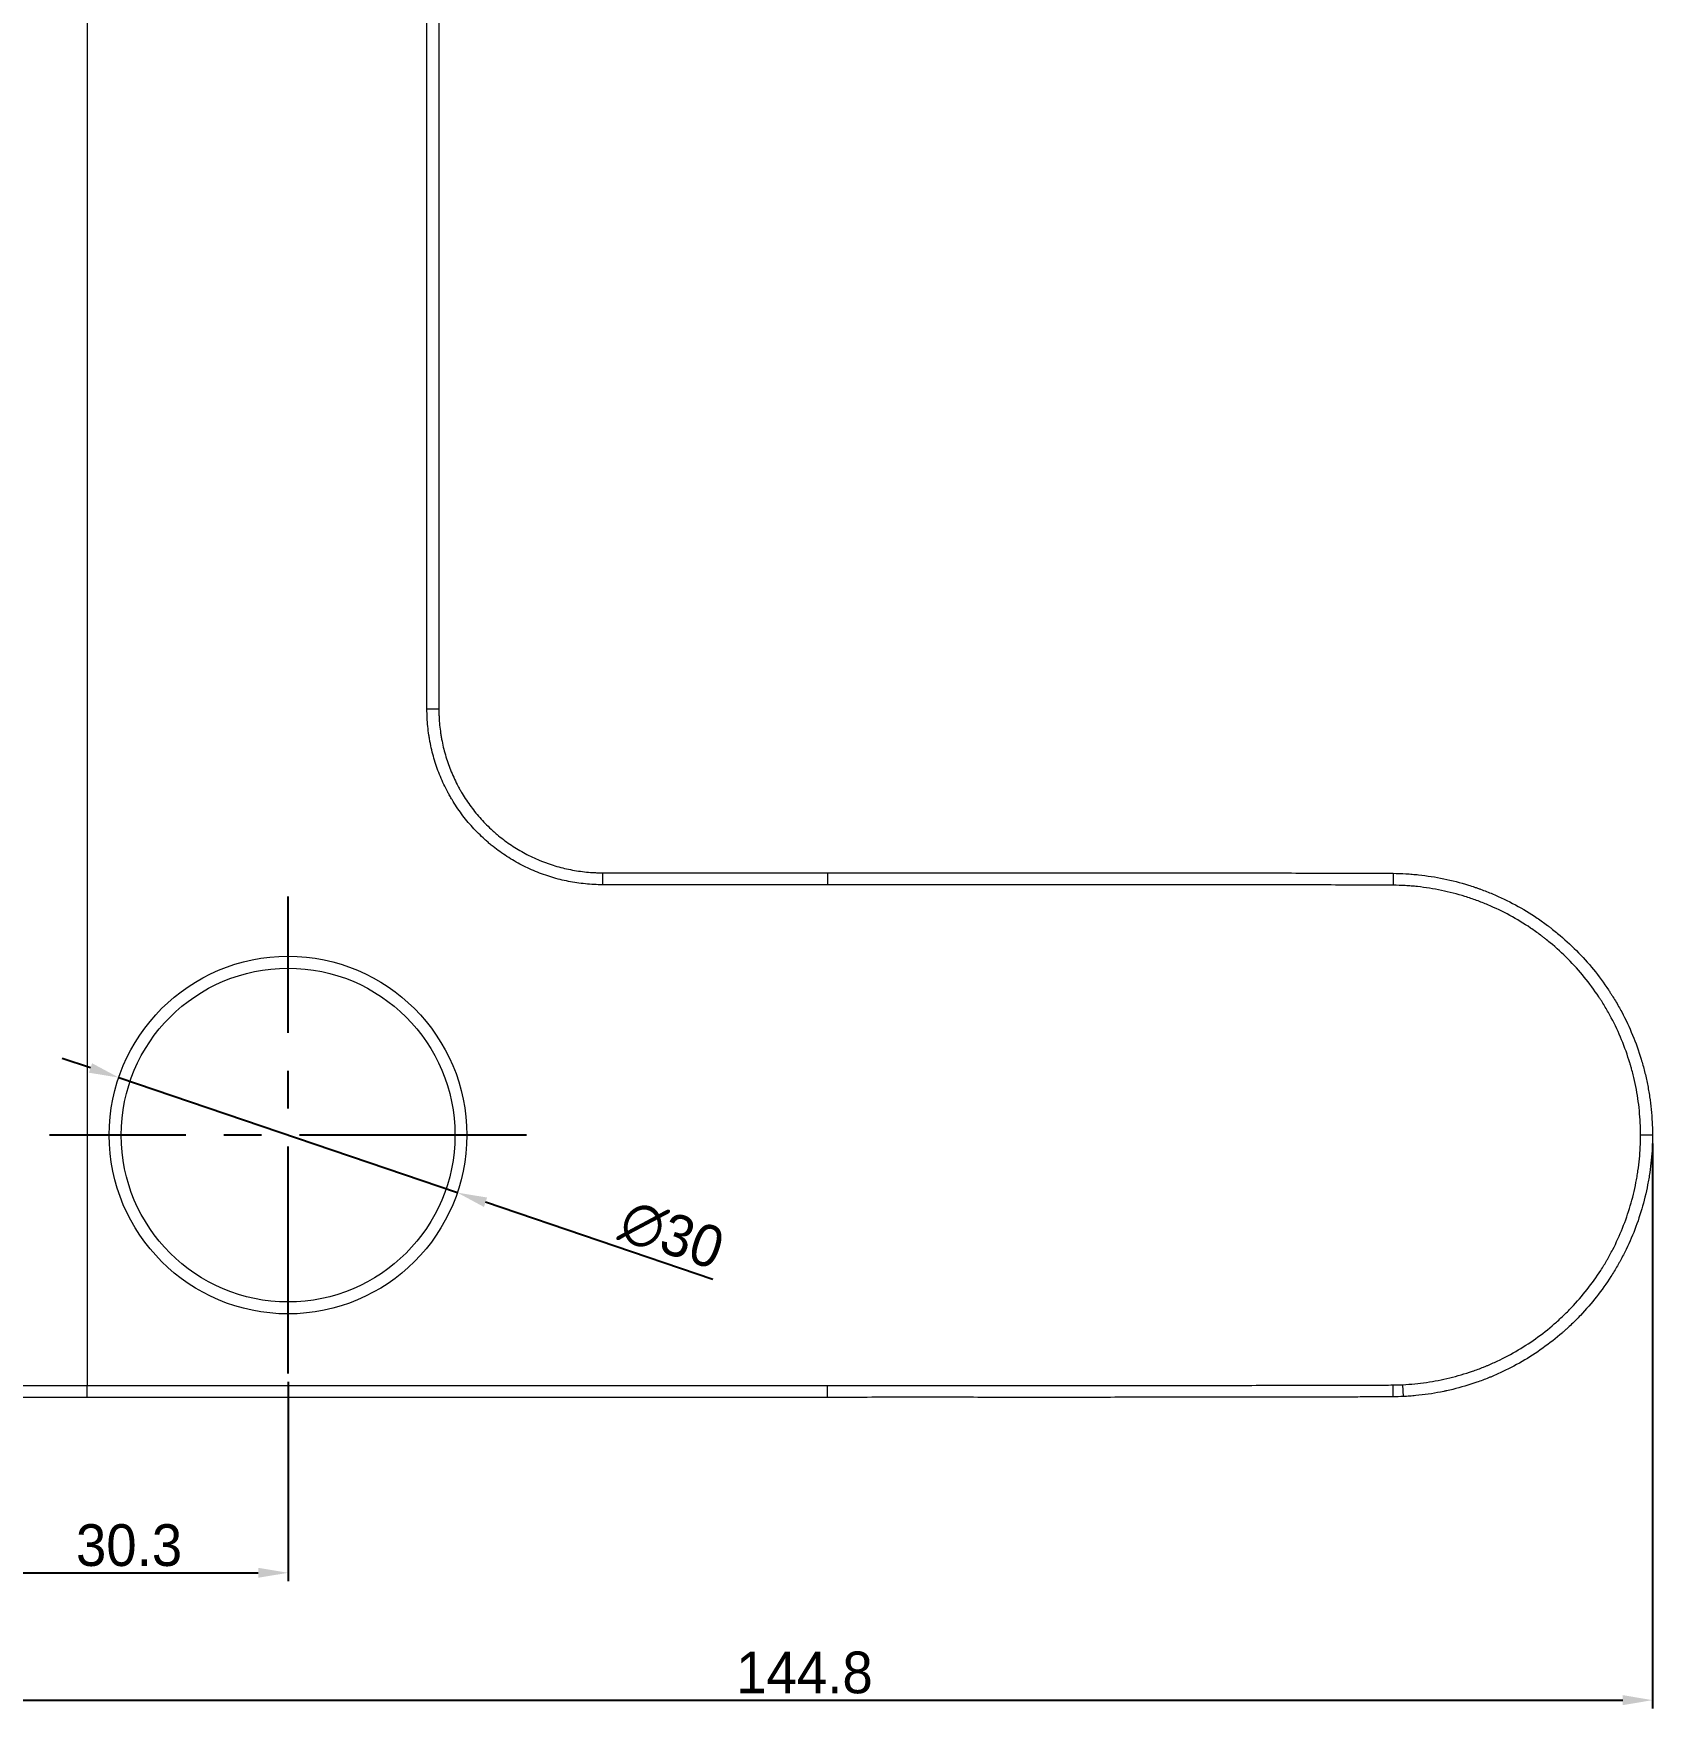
# Model space of a CAD drawing. Extents: x 10170 to 11010, y -16669 to -16075.
# Drawn here: x 10344.6 to 10480.4, y -16396.3 to -16255.8 of the extents above; entities that cross this region are included whole.
import ezdxf

# ---------------------------------------------------------------- set-up
doc = ezdxf.new("R2010")
doc.units = 0
doc.header["$MEASUREMENT"] = 0
doc.linetypes.add('CENTER2', pattern=[28.575, 19.05, -3.175, 3.175, -3.175])
doc.linetypes.add('HIDDEN2', pattern=[4.7625, 3.175, -1.5875])
doc.layers.get('DEFPOINTS').update_dxf_attribs({"linetype": 'CONTINUOUS'})
doc.layers.add('1', color=4, linetype='HIDDEN2', lineweight=13)
doc.layers.add('5', color=2, linetype='CONTINUOUS', lineweight=9)
doc.layers.add('CENTER', color=1, linetype='CENTER2')
doc.styles.get("Standard").update_dxf_attribs({"font": 'Gulim.ttf'})
doc.dimstyles.get("Standard").update_dxf_attribs({"dimscale": 0, "dimtxt": 3.5, "dimasz": 2.5, "dimexe": 1.25, "dimexo": 0.625, "dimtad": 3, "dimdsep": 46, "dimtxsty": 'Standard', "dimcen": 2.5, "dimclrd": 2, "dimclre": 2, "dimclrt": 4, "dimadec": 0, "dimazin": 0, "dimtfac": 1, "dimtmove": 0, "dimatfit": 3, "dimfxl": 0, "dimtolj": 1, "dimtzin": 0, "dimarcsym": 0})
doc.dimstyles.new('STANDARD$0', dxfattribs={"dimtxt": 3.5, "dimasz": 2.5, "dimexe": 0.7, "dimexo": 0.7, "dimgap": 0.5, "dimtad": 3, "dimdec": 4, "dimdsep": 46, "dimtxsty": 'Standard', "dimcen": 0, "dimclrd": 2, "dimclre": 2, "dimclrt": 4, "dimadec": 0, "dimazin": 0, "dimtp": 0.2, "dimtm": 0.1, "dimtfac": 0.5, "dimtdec": 4, "dimtmove": 1, "dimatfit": 3, "dimfxl": 0, "dimtolj": 1, "dimarcsym": 0})

# ---------------------------------------------------------------- blocks, each defined once
blk = doc.blocks.new('*D9')
at = {"layer": '5', "color": 2, "lineweight": -2}
for p, q in [((10365.94, -16368.92), (10365.94, -16385.64)), ((10335.59, -16369.92), (10335.59, -16385.64)), ((10338.09, -16384.94), (10363.44, -16384.94))]:
    blk.add_line(p, q, dxfattribs=at)
at = {"layer": '5', "color": 2}
for points in [[(10338.09, -16384.52), (10338.09, -16385.35), (10335.59, -16384.94)], [(10363.44, -16384.52), (10363.44, -16385.35), (10365.94, -16384.94)]]:
    blk.add_solid(points, dxfattribs=at)
at = {"layer": 'DEFPOINTS', "color": 0}
for p in [(10335.59, -16369.22), (10365.94, -16368.22), (10365.94, -16384.94)]:
    blk.add_point(p, dxfattribs=at)
at = {"layer": '5', "color": 4, "insert": (10352.6, -16382.64), "char_height": 3.5, "attachment_point": 5}
blk.add_mtext('\\A1;30.3', dxfattribs=at)
blk = doc.blocks.new('*D10')
at = {"layer": '5', "color": 2, "lineweight": -2}
for p, q in [((10480.41, -16348.92), (10480.41, -16396.32)), ((10335.59, -16386.34), (10335.59, -16396.32)), ((10338.09, -16395.62), (10477.91, -16395.62))]:
    blk.add_line(p, q, dxfattribs=at)
at = {"layer": '5', "color": 2}
for points in [[(10338.09, -16395.2), (10338.09, -16396.04), (10335.59, -16395.62)], [(10477.91, -16395.2), (10477.91, -16396.04), (10480.41, -16395.62)]]:
    blk.add_solid(points, dxfattribs=at)
at = {"layer": 'DEFPOINTS', "color": 0}
for p in [(10480.41, -16348.22), (10335.59, -16385.64), (10480.41, -16395.62)]:
    blk.add_point(p, dxfattribs=at)
at = {"layer": '5', "color": 4, "insert": (10409.26, -16393.32), "char_height": 3.5, "attachment_point": 5}
blk.add_mtext('\\A1;144.8', dxfattribs=at)
blk = doc.blocks.new('*D12')
at = {"layer": '5', "color": 2, "lineweight": -2}
for p, q in [((10349.37, -16342.59), (10347, -16341.79)), ((10351.74, -16343.4), (10380.14, -16353.05)), ((10401.56, -16360.33), (10382.51, -16353.85))]:
    blk.add_line(p, q, dxfattribs=at)
at = {"layer": '5', "color": 2}
for points in [[(10349.5, -16342.2), (10349.23, -16342.99), (10351.74, -16343.4)], [(10382.64, -16353.46), (10382.37, -16354.25), (10380.14, -16353.05)]]:
    blk.add_solid(points, dxfattribs=at)
at = {"layer": 'DEFPOINTS', "color": 0}
for p in [(10351.74, -16343.4), (10380.14, -16353.05)]:
    blk.add_point(p, dxfattribs=at)
at = {"layer": '5', "color": 4, "insert": (10398.13, -16356.61), "char_height": 3.5, "attachment_point": 5, "rotation": 341.2322}
blk.add_mtext('\\A1;∅30', dxfattribs=at)

msp = doc.modelspace()

# ---------------------------------------------------------------- linework, layer by layer
at = {"layer": '1', "color": 1, "linetype": 'Continuous', "lineweight": 13}
for p, q in [((10349.0905, -16179.22287), (10349.0905, -16369.22287)), ((10377.5905, -16312.48728), (10377.5905, -16238.22287)), ((10378.5905, -16312.48728), (10377.5905, -16312.48728)), ((10392.32609, -16326.22287), (10392.32609, -16327.22287)), ((10411.19627, -16327.22287), (10392.32609, -16327.22287)), ((10411.19627, -16326.22287), (10411.19627, -16327.22287)), ((10480.40534, -16348.22288), (10479.40544, -16348.22288)), ((10335.5905, -16369.22287), (10349.0905, -16369.22287)), ((10349.0905, -16370.22287), (10349.0905, -16369.22287)), ((10349.0905, -16369.22287), (10411.19862, -16369.22287)), ((10411.19862, -16370.22287), (10411.19862, -16369.22287)), ((10459.50596, -16370.15419), (10459.45701, -16369.15861))]:
    msp.add_line(p, q, dxfattribs=at)
at = {"layer": '1', "color": 7, "linetype": 'Continuous', "lineweight": 18}
for p, q in [((10378.5905, -16238.22287), (10378.5905, -16312.48728)), ((10392.32609, -16326.22287), (10411.19627, -16326.22287)), ((10349.0905, -16370.22287), (10336.5905, -16370.22287)), ((10411.19862, -16370.22287), (10349.0905, -16370.22287))]:
    msp.add_line(p, q, dxfattribs=at)
for radius in [15, 14.99986]:
    msp.add_circle((10365.93822, -16348.22287), radius, dxfattribs=at)
at = {"layer": '1', "color": 1, "linetype": 'Continuous', "lineweight": 13}
msp.add_circle((10365.93822, -16348.22287), 13.99986, dxfattribs=at)
for points, knots in [([(10392.32609, -16327.22287), (10391.83913, -16327.22287), (10391.3569, -16327.19891), (10390.40153, -16327.10506), (10389.45524, -16326.96525), (10388.52688, -16326.7347), (10387.60762, -16326.45807), (10387.15253, -16326.29672), (10386.25193, -16325.92588), (10385.8146, -16325.71976), (10384.96501, -16325.26751), (10384.55275, -16325.02139), (10383.75317, -16324.48936), (10383.36584, -16324.20346), (10382.89762, -16323.82064), (10382.75836, -16323.70388), (10382.62091, -16323.58422), (10382.52968, -16323.5038), (10382.48425, -16323.46324), (10382.25865, -16323.25934), (10382.08296, -16323.0924), (10381.56995, -16322.58039), (10381.24666, -16322.22414), (10380.63679, -16321.4824), (10380.35022, -16321.0969), (10379.94816, -16320.49651), (10379.81878, -16320.29268), (10379.63178, -16319.9813), (10379.57063, -16319.87657), (10379.45071, -16319.66521), (10379.39188, -16319.55847), (10379.10528, -16319.02283), (10378.89895, -16318.58631), (10378.53072, -16317.69778), (10378.36882, -16317.24577), (10378.08929, -16316.3263), (10377.97167, -16315.85885), (10377.853, -16315.26463), (10377.83069, -16315.14529), (10377.79938, -16314.96554), (10377.7893, -16314.90548), (10377.7699, -16314.78536), (10377.72329, -16314.48491), (10377.68603, -16314.18368), (10377.61446, -16313.45922), (10377.5905, -16312.97426), (10377.5905, -16312.48728)], [0, 0, 0, 0, 0.0625, 0.0625, 0.125, 0.1875, 0.1875, 0.25, 0.25, 0.3125, 0.3125, 0.375, 0.375, 0.4375, 0.4375, 0.453125, 0.4609375, 0.4609375, 0.46875, 0.46875, 0.5, 0.5, 0.5625, 0.5625, 0.625, 0.625, 0.65625, 0.65625, 0.671875, 0.671875, 0.6875, 0.6875, 0.75, 0.75, 0.8125, 0.8125, 0.875, 0.875, 0.890625, 0.890625, 0.8984375, 0.8984375, 0.90625, 0.9375, 0.9375, 1, 1, 1, 1]), ([(10458.63496, -16327.26193), (10458.38789, -16327.26066), (10458.14081, -16327.25974), (10457.64666, -16327.25799), (10457.39959, -16327.25714), (10456.65836, -16327.2544), (10456.16421, -16327.25255), (10454.68176, -16327.24763), (10453.69345, -16327.24492), (10450.72854, -16327.23787), (10448.75193, -16327.23456), (10444.7987, -16327.2298), (10442.82209, -16327.22832), (10438.86886, -16327.2263), (10436.89225, -16327.22576), (10430.9624, -16327.2248), (10427.00918, -16327.225), (10422.06764, -16327.22576), (10421.07933, -16327.22594), (10419.59687, -16327.22626), (10419.10272, -16327.2264), (10418.11441, -16327.22668), (10417.62026, -16327.22679), (10416.1378, -16327.22669), (10415.14949, -16327.2259), (10413.17288, -16327.22399), (10412.18457, -16327.22287), (10411.19627, -16327.22287)], [0, 0, 0, 0, 0.015625, 0.015625, 0.03125, 0.03125, 0.0625, 0.0625, 0.125, 0.125, 0.25, 0.25, 0.375, 0.375, 0.5, 0.5, 0.75, 0.75, 0.8125, 0.8125, 0.84375, 0.84375, 0.875, 0.875, 0.9375, 0.9375, 1, 1, 1, 1]), ([(10479.40544, -16348.22288), (10479.40544, -16347.87901), (10479.39641, -16347.53644), (10479.3617, -16346.85371), (10479.33598, -16346.51354), (10479.23441, -16345.49657), (10479.13417, -16344.82328), (10478.93492, -16343.82039), (10478.86033, -16343.48727), (10478.73603, -16342.98938), (10478.67078, -16342.74088), (10478.60083, -16342.49306), (10478.55314, -16342.328), (10478.52878, -16342.24557), (10478.30531, -16341.50607), (10478.0759, -16340.8627), (10477.55685, -16339.60331), (10477.26719, -16338.98728), (10476.78733, -16338.08384), (10476.6198, -16337.78613), (10476.35698, -16337.3448), (10476.26746, -16337.19856), (10476.13026, -16336.98052), (10476.08402, -16336.90802), (10475.99079, -16336.76381), (10475.56768, -16336.11813), (10475.11275, -16335.50132), (10474.2552, -16334.44907), (10473.80203, -16333.94509), (10472.84691, -16332.9814), (10472.34496, -16332.5217), (10471.68619, -16331.97553), (10471.55286, -16331.86771), (10471.35049, -16331.70816), (10471.28266, -16331.65535), (10471.14658, -16331.55075), (10470.8051, -16331.2916), (10470.45731, -16331.04413), (10469.61071, -16330.47223), (10469.03044, -16330.12029), (10467.83867, -16329.47419), (10467.22716, -16329.18003), (10466.28618, -16328.78265), (10465.96856, -16328.65751), (10465.48607, -16328.481), (10465.32419, -16328.42401), (10464.99858, -16328.31388), (10464.83542, -16328.26092), (10464.01782, -16328.00655), (10463.35809, -16327.83634), (10462.36022, -16327.62961), (10462.02621, -16327.56882), (10461.35545, -16327.46342), (10461.01869, -16327.41881), (10460.51147, -16327.36416), (10460.34205, -16327.34799), (10460.00249, -16327.31984), (10459.83235, -16327.30788), (10459.32091, -16327.27803), (10458.97859, -16327.26612), (10458.63496, -16327.26193)], [0, 0, 0, 0, 0.03125, 0.03125, 0.0625, 0.0625, 0.125, 0.125, 0.15625, 0.15625, 0.171875, 0.1796875, 0.1796875, 0.1875, 0.1875, 0.25, 0.25, 0.3125, 0.3125, 0.34375, 0.34375, 0.359375, 0.359375, 0.3671875, 0.3671875, 0.375, 0.4375, 0.4375, 0.5, 0.5, 0.5625, 0.5625, 0.578125, 0.578125, 0.5859375, 0.5859375, 0.59375, 0.625, 0.625, 0.6875, 0.6875, 0.75, 0.75, 0.78125, 0.78125, 0.796875, 0.796875, 0.8125, 0.8125, 0.875, 0.875, 0.90625, 0.90625, 0.9375, 0.9375, 0.953125, 0.953125, 0.96875, 0.96875, 1, 1, 1, 1]), ([(10459.45701, -16369.15861), (10459.79188, -16369.14215), (10460.12505, -16369.11803), (10460.7879, -16369.05398), (10461.1176, -16369.01414), (10462.10159, -16368.87158), (10463.40001, -16368.6201), (10464.67149, -16368.24691), (10465.61479, -16367.92042), (10465.92751, -16367.80381), (10466.3162, -16367.64813), (10466.39387, -16367.61648), (10466.54859, -16367.55235), (10466.77986, -16367.45486), (10467.00872, -16367.35351), (10467.76632, -16367.00717), (10468.35553, -16366.70296), (10469.5009, -16366.04138), (10470.05705, -16365.684), (10471.13616, -16364.91587), (10471.65913, -16364.50513), (10472.29144, -16363.95728), (10472.41695, -16363.84586), (10472.66452, -16363.62072), (10472.78673, -16363.50687), (10473.14863, -16363.16156), (10473.38363, -16362.92632), (10474.07012, -16362.20575), (10474.50316, -16361.70561), (10475.32053, -16360.66624), (10475.70485, -16360.12701), (10476.24423, -16359.28837), (10476.41782, -16359.00385), (10476.62693, -16358.64188), (10476.66836, -16358.56917), (10476.75043, -16358.42311), (10476.79106, -16358.34976), (10476.91145, -16358.12934), (10476.9898, -16357.98172), (10477.37207, -16357.24029), (10477.64766, -16356.63646), (10478.13995, -16355.408), (10478.57336, -16354.15873), (10478.88917, -16352.86791), (10479.03288, -16352.12984), (10479.04838, -16352.04766), (10479.07842, -16351.88297), (10479.09298, -16351.80042), (10479.13515, -16351.5526), (10479.16127, -16351.38721), (10479.2337, -16350.89053), (10479.27407, -16350.55872), (10479.33905, -16349.89373), (10479.36367, -16349.56055), (10479.39685, -16348.89279), (10479.40544, -16348.55821), (10479.40544, -16348.22288)], [0, 0, 0, 0, 0.03125, 0.03125, 0.0625, 0.0625, 0.125, 0.1875, 0.1875, 0.21875, 0.21875, 0.2265625, 0.2265625, 0.234375, 0.25, 0.25, 0.3125, 0.3125, 0.375, 0.375, 0.4375, 0.4375, 0.453125, 0.453125, 0.46875, 0.46875, 0.5, 0.5, 0.5625, 0.5625, 0.625, 0.625, 0.65625, 0.65625, 0.6640625, 0.6640625, 0.671875, 0.671875, 0.6875, 0.6875, 0.75, 0.75, 0.8125, 0.875, 0.875, 0.8828125, 0.8828125, 0.890625, 0.890625, 0.90625, 0.90625, 0.9375, 0.9375, 0.96875, 0.96875, 1, 1, 1, 1]), ([(10411.19862, -16369.22287), (10412.18698, -16369.22287), (10413.17534, -16369.22175), (10415.15206, -16369.21983), (10416.14042, -16369.21903), (10418.11714, -16369.2189), (10419.1055, -16369.21937), (10421.08222, -16369.21984), (10422.07059, -16369.22), (10427.01239, -16369.22069), (10430.96583, -16369.22091), (10436.89599, -16369.21996), (10438.87271, -16369.21942), (10442.82615, -16369.21746), (10444.80287, -16369.21602), (10448.75631, -16369.21134), (10450.73303, -16369.20808), (10453.6981, -16369.20086), (10454.68645, -16369.19806), (10456.16899, -16369.19316), (10456.66316, -16369.19136), (10457.40443, -16369.18869), (10457.65152, -16369.18785), (10458.14569, -16369.18609), (10458.39278, -16369.18514), (10458.63987, -16369.18375)], [0, 0, 0, 0, 0.0625, 0.0625, 0.125, 0.125, 0.1875, 0.1875, 0.25, 0.25, 0.5, 0.5, 0.625, 0.625, 0.75, 0.75, 0.875, 0.875, 0.9375, 0.9375, 0.96875, 0.96875, 0.984375, 0.984375, 1, 1, 1, 1])]:
    msp.add_open_spline(points, degree=3, knots=knots, dxfattribs=at)
at = {"layer": '1', "color": 7, "linetype": 'Continuous', "lineweight": 18}
for points, knots in [([(10378.5905, -16312.48728), (10378.5905, -16312.5014), (10378.59052, -16312.5156), (10378.59061, -16312.54392), (10378.5908, -16312.58639), (10378.59171, -16312.68544), (10378.59535, -16312.88339), (10378.60987, -16313.2787), (10378.65126, -16313.8417), (10378.70639, -16314.29027), (10378.74778, -16314.57005), (10378.7564, -16314.62598), (10378.77435, -16314.73778), (10378.78367, -16314.79367), (10378.81264, -16314.961), (10378.83329, -16315.07209), (10378.94312, -16315.62524), (10379.05203, -16316.06044), (10379.31095, -16316.91656), (10379.46097, -16317.33748), (10379.80232, -16318.16496), (10379.99364, -16318.57153), (10380.2595, -16319.07046), (10380.31408, -16319.1699), (10380.42537, -16319.36684), (10380.59565, -16319.6596), (10380.77581, -16319.9445), (10381.1491, -16320.50396), (10381.68137, -16321.22243), (10382.28209, -16321.8864), (10382.75881, -16322.36356), (10382.92208, -16322.51913), (10383.13175, -16322.70917), (10383.17399, -16322.74698), (10383.25882, -16322.82196), (10383.38664, -16322.93354), (10383.51615, -16323.04241), (10383.95156, -16323.39935), (10384.31178, -16323.66591), (10385.05541, -16324.16197), (10385.43882, -16324.39146), (10386.22893, -16324.81321), (10386.63563, -16325.00548), (10387.1067, -16325.20014), (10387.15919, -16325.22145), (10387.26429, -16325.26336), (10387.42219, -16325.32521), (10387.79241, -16325.46237), (10388.11276, -16325.56778), (10388.75743, -16325.7626), (10389.1925, -16325.87119), (10390.0732, -16326.04591), (10390.51885, -16326.11204), (10391.19535, -16326.17856), (10391.42112, -16326.19517), (10391.76017, -16326.21179), (10391.92981, -16326.21802), (10392.12789, -16326.22166), (10392.22697, -16326.22257), (10392.26945, -16326.22276), (10392.29777, -16326.22285), (10392.31197, -16326.22287), (10392.32609, -16326.22287)], [0, 0, 0, 0, 0.001953125, 0.001953125, 0.00390625, 0.0078125, 0.015625, 0.03125, 0.0625, 0.09375, 0.09375, 0.1015625, 0.1015625, 0.109375, 0.109375, 0.125, 0.125, 0.1875, 0.1875, 0.25, 0.25, 0.3125, 0.3125, 0.328125, 0.328125, 0.34375, 0.375, 0.375, 0.4375, 0.5, 0.5, 0.53125, 0.53125, 0.5390625, 0.5390625, 0.546875, 0.5625, 0.5625, 0.625, 0.625, 0.6875, 0.6875, 0.75, 0.75, 0.7578125, 0.7578125, 0.765625, 0.78125, 0.8125, 0.8125, 0.875, 0.875, 0.9375, 0.9375, 0.96875, 0.96875, 0.984375, 0.9921875, 0.99609375, 0.998046875, 0.998046875, 1, 1, 1, 1]), ([(10411.19627, -16326.22287), (10412.18473, -16326.22287), (10413.17321, -16326.22408), (10415.15018, -16326.22615), (10416.13867, -16326.22701), (10417.6214, -16326.22712), (10418.11565, -16326.22699), (10419.10414, -16326.22669), (10419.59838, -16326.22655), (10421.08112, -16326.22619), (10422.06961, -16326.226), (10427.01206, -16326.22518), (10430.96601, -16326.22496), (10436.89694, -16326.226), (10438.87392, -16326.22659), (10442.82787, -16326.22878), (10444.80484, -16326.23038), (10448.75879, -16326.23554), (10450.73576, -16326.23913), (10453.70121, -16326.24677), (10454.68969, -16326.24971), (10455.92528, -16326.25415), (10456.1724, -16326.25508), (10456.66664, -16326.25702), (10456.91376, -16326.25804), (10457.40799, -16326.26001), (10457.65511, -16326.26094), (10458.14935, -16326.26284), (10458.39647, -16326.26383), (10458.64359, -16326.26521)], [0, 0, 0, 0, 0.0625, 0.0625, 0.125, 0.125, 0.15625, 0.15625, 0.1875, 0.1875, 0.25, 0.25, 0.5, 0.5, 0.625, 0.625, 0.75, 0.75, 0.875, 0.875, 0.9375, 0.9375, 0.953125, 0.953125, 0.96875, 0.96875, 0.984375, 0.984375, 1, 1, 1, 1]), ([(10458.64358, -16326.26519), (10458.64358, -16326.26494), (10458.64359, -16326.26444), (10458.64359, -16326.2638), (10458.6436, -16326.26325), (10458.6436, -16326.2628), (10458.6436, -16326.26244), (10458.64361, -16326.26218), (10458.64361, -16326.26201), (10458.64361, -16326.26195), (10458.64361, -16326.26199), (10458.64361, -16326.26212), (10458.64361, -16326.26236), (10458.64361, -16326.26271), (10458.64361, -16326.26316), (10458.6436, -16326.26372), (10458.6436, -16326.26439), (10458.64359, -16326.26516), (10458.64359, -16326.26605), (10458.64358, -16326.26705), (10458.64357, -16326.26816), (10458.64356, -16326.26938), (10458.64355, -16326.27073), (10458.64354, -16326.27218), (10458.64353, -16326.27376), (10458.64352, -16326.27546), (10458.64351, -16326.27727), (10458.64349, -16326.27921), (10458.64348, -16326.28127), (10458.64346, -16326.28345), (10458.64344, -16326.28576), (10458.64342, -16326.2882), (10458.6434, -16326.29076), (10458.64338, -16326.29345), (10458.64336, -16326.29626), (10458.64334, -16326.29921), (10458.64331, -16326.30229), (10458.64329, -16326.3055), (10458.64326, -16326.30885), (10458.64323, -16326.31233), (10458.6432, -16326.31594), (10458.64317, -16326.31969), (10458.64314, -16326.32358), (10458.64311, -16326.3276), (10458.64307, -16326.33176), (10458.64304, -16326.33606), (10458.643, -16326.3405), (10458.64296, -16326.34509), (10458.64293, -16326.34981), (10458.64289, -16326.35468), (10458.64284, -16326.35969), (10458.6428, -16326.36484), (10458.64276, -16326.37014), (10458.64271, -16326.37558), (10458.64266, -16326.38116), (10458.64262, -16326.3869), (10458.64257, -16326.39278), (10458.64252, -16326.39881), (10458.64246, -16326.40498), (10458.64241, -16326.4113), (10458.64236, -16326.41778), (10458.6423, -16326.42439), (10458.64224, -16326.43116), (10458.64218, -16326.43808), (10458.64212, -16326.44515), (10458.64206, -16326.45237), (10458.642, -16326.45974), (10458.64193, -16326.46725), (10458.64187, -16326.47492), (10458.6418, -16326.48274), (10458.64173, -16326.49071), (10458.64166, -16326.49883), (10458.64159, -16326.5071), (10458.64152, -16326.51552), (10458.64144, -16326.52409), (10458.64137, -16326.53281), (10458.64129, -16326.54167), (10458.64121, -16326.55069), (10458.64113, -16326.55986), (10458.64105, -16326.56918), (10458.64097, -16326.57864), (10458.64089, -16326.58825), (10458.6408, -16326.59801), (10458.64071, -16326.60792), (10458.64063, -16326.61797), (10458.64054, -16326.62816), (10458.64045, -16326.63851), (10458.64035, -16326.64899), (10458.64026, -16326.65962), (10458.64017, -16326.67039), (10458.64007, -16326.68131), (10458.63997, -16326.69236), (10458.63987, -16326.70355), (10458.63977, -16326.71488), (10458.63967, -16326.72635), (10458.63957, -16326.73795), (10458.63947, -16326.74969), (10458.63936, -16326.76156), (10458.63926, -16326.77357), (10458.63915, -16326.7857), (10458.63904, -16326.79797), (10458.63893, -16326.81036), (10458.63882, -16326.82288), (10458.63871, -16326.83552), (10458.6386, -16326.84828), (10458.63848, -16326.86117), (10458.63837, -16326.87417), (10458.63825, -16326.8873), (10458.63813, -16326.90053), (10458.63802, -16326.91388), (10458.6379, -16326.92735), (10458.63778, -16326.94092), (10458.63766, -16326.95459), (10458.63754, -16326.96838), (10458.63741, -16326.98226), (10458.63729, -16326.99625), (10458.63716, -16327.01033), (10458.63704, -16327.0245), (10458.63691, -16327.03877), (10458.63679, -16327.05313), (10458.63666, -16327.06758), (10458.63653, -16327.08211), (10458.6364, -16327.09672), (10458.63628, -16327.11141), (10458.63615, -16327.12617), (10458.63602, -16327.14101), (10458.63588, -16327.15592), (10458.63575, -16327.17089), (10458.63562, -16327.18593), (10458.63549, -16327.20103), (10458.63536, -16327.21618), (10458.63523, -16327.23139), (10458.63509, -16327.24665), (10458.635, -16327.25683), (10458.63496, -16327.26193)], [0, 0, 0, 0, 0.005883395, 0.011792628, 0.017727697, 0.023688604, 0.029675347, 0.035687927, 0.041726345, 0.047790599, 0.053880691, 0.05999662, 0.066138386, 0.072305989, 0.078499429, 0.084718706, 0.090963821, 0.097234773, 0.103531562, 0.109854188, 0.116202651, 0.122576952, 0.12897709, 0.135403065, 0.141854878, 0.148332528, 0.154836015, 0.161365339, 0.167920501, 0.174501501, 0.181108337, 0.187741012, 0.194399523, 0.201083872, 0.207794059, 0.214530082, 0.221291944, 0.228079643, 0.234893179, 0.241732553, 0.248597764, 0.255488813, 0.2624057, 0.269348424, 0.276316986, 0.283311385, 0.290331622, 0.297377696, 0.304449609, 0.311547358, 0.318670946, 0.325820371, 0.332995634, 0.340196734, 0.347423673, 0.354676449, 0.361955063, 0.369259514, 0.376589803, 0.38394593, 0.391327895, 0.398735698, 0.406169338, 0.413628817, 0.421114133, 0.428625287, 0.436162279, 0.443725109, 0.451313776, 0.458928282, 0.466568625, 0.474234807, 0.481926826, 0.489644683, 0.497388378, 0.505157912, 0.512953283, 0.520774492, 0.528621539, 0.536494425, 0.544393148, 0.552317709, 0.560268109, 0.568244346, 0.576246422, 0.584274335, 0.592328087, 0.600407677, 0.608513105, 0.616644371, 0.624801475, 0.632984418, 0.641193198, 0.649427817, 0.657688274, 0.665974569, 0.674286702, 0.682624674, 0.690988484, 0.699378132, 0.707793618, 0.716234943, 0.724702106, 0.733195107, 0.741713946, 0.750258624, 0.75882914, 0.767425495, 0.776047687, 0.784695719, 0.793369588, 0.802069296, 0.810794842, 0.819546227, 0.82832345, 0.837126511, 0.845955411, 0.85481015, 0.863690727, 0.872597142, 0.881529396, 0.890487488, 0.899471419, 0.908481188, 0.917516796, 0.926578242, 0.935665527, 0.94477865, 0.953917612, 0.963082412, 0.972273051, 0.981489529, 0.990731845, 1, 1, 1, 1]), ([(10458.64357, -16326.26518), (10459.00326, -16326.26955), (10459.36159, -16326.28196), (10459.89694, -16326.31309), (10460.07504, -16326.32557), (10460.43047, -16326.35496), (10460.60782, -16326.37185), (10461.13877, -16326.42894), (10461.49128, -16326.47555), (10462.19343, -16326.58568), (10462.54306, -16326.64922), (10463.58763, -16326.86529), (10464.27826, -16327.04321), (10465.13414, -16327.30911), (10465.30495, -16327.36448), (10465.5606, -16327.45083), (10465.64561, -16327.48013), (10465.81505, -16327.53969), (10466.23731, -16327.69105), (10466.65299, -16327.85459), (10467.63818, -16328.2701), (10468.27843, -16328.57769), (10469.52627, -16329.25331), (10470.13386, -16329.62134), (10471.02036, -16330.21941), (10471.31171, -16330.42644), (10471.67061, -16330.695), (10471.74213, -16330.7492), (10471.88463, -16330.85859), (10471.95566, -16330.91381), (10472.16762, -16331.08069), (10472.30727, -16331.19346), (10472.99728, -16331.76474), (10473.52307, -16332.24557), (10474.52361, -16333.25359), (10474.99838, -16333.78075), (10475.89688, -16334.8814), (10476.32062, -16335.45488), (10476.76776, -16336.1269), (10476.81703, -16336.20194), (10476.91474, -16336.35278), (10476.96321, -16336.42861), (10477.10705, -16336.65674), (10477.20091, -16336.80975), (10477.47648, -16337.2715), (10477.65215, -16337.58298), (10478.1554, -16338.52822), (10478.45925, -16339.17274), (10479.00394, -16340.49039), (10479.24479, -16341.16351), (10479.50564, -16342.02316), (10479.55581, -16342.19606), (10479.65178, -16342.54261), (10479.69763, -16342.71637), (10479.82876, -16343.23915), (10479.90765, -16343.58965), (10480.01319, -16344.11835), (10480.04624, -16344.29507), (10480.10806, -16344.64951), (10480.1368, -16344.82704), (10480.21645, -16345.36002), (10480.26085, -16345.71608), (10480.33231, -16346.42971), (10480.35938, -16346.78727), (10480.38675, -16347.32475), (10480.39367, -16347.50409), (10480.40297, -16347.86319), (10480.40534, -16348.04293), (10480.40534, -16348.22288)], [0, 0, 0, 0, 0.03125, 0.03125, 0.046875, 0.046875, 0.0625, 0.0625, 0.09375, 0.09375, 0.125, 0.125, 0.1875, 0.1875, 0.203125, 0.203125, 0.2109375, 0.2109375, 0.21875, 0.25, 0.25, 0.3125, 0.3125, 0.375, 0.375, 0.40625, 0.40625, 0.4140625, 0.4140625, 0.421875, 0.421875, 0.4375, 0.4375, 0.5, 0.5, 0.5625, 0.5625, 0.625, 0.625, 0.6328125, 0.6328125, 0.640625, 0.640625, 0.65625, 0.65625, 0.6875, 0.6875, 0.75, 0.75, 0.8125, 0.8125, 0.828125, 0.828125, 0.84375, 0.84375, 0.875, 0.875, 0.890625, 0.890625, 0.90625, 0.90625, 0.9375, 0.9375, 0.96875, 0.96875, 0.984375, 0.984375, 1, 1, 1, 1]), ([(10480.40534, -16348.22288), (10480.40534, -16348.39825), (10480.40309, -16348.57342), (10480.39425, -16348.92338), (10480.38768, -16349.09817), (10480.36166, -16349.622), (10480.33593, -16349.97048), (10480.26803, -16350.66602), (10480.22584, -16351.01308), (10480.15018, -16351.53258), (10480.12289, -16351.70557), (10480.07884, -16351.96478), (10480.06364, -16352.05113), (10480.03225, -16352.2234), (10480.01607, -16352.30936), (10479.86595, -16353.08143), (10479.70101, -16353.75658), (10479.30975, -16355.0852), (10479.08341, -16355.73865), (10478.56926, -16357.02384), (10478.28143, -16357.65556), (10477.88221, -16358.43128), (10477.8004, -16358.58573), (10477.67467, -16358.81633), (10477.63223, -16358.89308), (10477.54651, -16359.04594), (10477.33013, -16359.42643), (10477.10345, -16359.79865), (10476.54002, -16360.67641), (10476.13855, -16361.24084), (10475.28473, -16362.32885), (10474.83238, -16362.85244), (10474.11531, -16363.60688), (10473.86984, -16363.85319), (10473.49183, -16364.21478), (10473.30037, -16364.3936), (10473.10518, -16364.56944), (10472.97423, -16364.68599), (10472.9084, -16364.74387), (10472.31373, -16365.26051), (10471.76723, -16365.69095), (10470.63959, -16366.49608), (10470.05844, -16366.87077), (10468.86162, -16367.56461), (10468.24595, -16367.88377), (10467.45436, -16368.24732), (10467.21523, -16368.35372), (10466.97359, -16368.45609), (10466.81194, -16368.52343), (10466.73079, -16368.55667), (10466.32427, -16368.72036), (10465.99657, -16368.84326), (10465.00614, -16369.18803), (10464.33605, -16369.38603), (10463.48618, -16369.59364), (10463.31559, -16369.63316), (10463.05877, -16369.68944), (10462.973, -16369.70769), (10462.80135, -16369.74316), (10462.37191, -16369.82921), (10461.59586, -16369.96073), (10460.90174, -16370.04456), (10460.37954, -16370.09498), (10460.2052, -16370.10971), (10459.85598, -16370.13501), (10459.6811, -16370.14559), (10459.50596, -16370.15419)], [0, 0, 0, 0, 0.015625, 0.015625, 0.03125, 0.03125, 0.0625, 0.0625, 0.09375, 0.09375, 0.109375, 0.109375, 0.1171875, 0.1171875, 0.125, 0.125, 0.1875, 0.1875, 0.25, 0.25, 0.3125, 0.3125, 0.328125, 0.328125, 0.3359375, 0.3359375, 0.34375, 0.375, 0.375, 0.4375, 0.4375, 0.5, 0.5, 0.53125, 0.53125, 0.546875, 0.5546875, 0.5546875, 0.5625, 0.5625, 0.625, 0.625, 0.6875, 0.6875, 0.75, 0.75, 0.765625, 0.7734375, 0.7734375, 0.78125, 0.78125, 0.8125, 0.8125, 0.875, 0.875, 0.890625, 0.890625, 0.8984375, 0.8984375, 0.90625, 0.9375, 0.96875, 0.96875, 0.984375, 0.984375, 1, 1, 1, 1]), ([(10458.64891, -16370.18049), (10458.64891, -16370.18073), (10458.64891, -16370.18122), (10458.64892, -16370.18184), (10458.64892, -16370.18238), (10458.64893, -16370.18284), (10458.64893, -16370.1832), (10458.64893, -16370.18347), (10458.64893, -16370.18364), (10458.64893, -16370.18373), (10458.64893, -16370.18372), (10458.64893, -16370.18361), (10458.64893, -16370.1834), (10458.64892, -16370.1831), (10458.64892, -16370.18269), (10458.64891, -16370.18218), (10458.6489, -16370.18157), (10458.6489, -16370.18085), (10458.64889, -16370.18003), (10458.64888, -16370.1791), (10458.64887, -16370.17806), (10458.64885, -16370.1769), (10458.64884, -16370.17564), (10458.64882, -16370.17427), (10458.64881, -16370.17278), (10458.64879, -16370.17117), (10458.64877, -16370.16945), (10458.64876, -16370.16761), (10458.64874, -16370.16565), (10458.64871, -16370.16357), (10458.64869, -16370.16137), (10458.64867, -16370.15904), (10458.64864, -16370.15659), (10458.64862, -16370.15402), (10458.64859, -16370.15131), (10458.64856, -16370.14848), (10458.64854, -16370.14552), (10458.64851, -16370.14243), (10458.64847, -16370.13921), (10458.64844, -16370.13586), (10458.64841, -16370.13237), (10458.64837, -16370.12875), (10458.64834, -16370.12499), (10458.6483, -16370.1211), (10458.64826, -16370.11707), (10458.64822, -16370.1129), (10458.64818, -16370.10858), (10458.64814, -16370.10413), (10458.64809, -16370.09954), (10458.64805, -16370.09481), (10458.648, -16370.08993), (10458.64796, -16370.0849), (10458.64791, -16370.07974), (10458.64786, -16370.07442), (10458.64781, -16370.06896), (10458.64775, -16370.06336), (10458.6477, -16370.0576), (10458.64765, -16370.0517), (10458.64759, -16370.04565), (10458.64753, -16370.03944), (10458.64747, -16370.03309), (10458.64741, -16370.02659), (10458.64735, -16370.01993), (10458.64729, -16370.01312), (10458.64723, -16370.00617), (10458.64716, -16369.99905), (10458.6471, -16369.99179), (10458.64703, -16369.98437), (10458.64696, -16369.9768), (10458.64689, -16369.96907), (10458.64682, -16369.96119), (10458.64675, -16369.95316), (10458.64667, -16369.94497), (10458.6466, -16369.93663), (10458.64652, -16369.92814), (10458.64644, -16369.91949), (10458.64636, -16369.91068), (10458.64628, -16369.90172), (10458.6462, -16369.89261), (10458.64612, -16369.88334), (10458.64603, -16369.87393), (10458.64595, -16369.86435), (10458.64586, -16369.85463), (10458.64577, -16369.84475), (10458.64568, -16369.83472), (10458.64559, -16369.82454), (10458.6455, -16369.81421), (10458.6454, -16369.80373), (10458.64531, -16369.7931), (10458.64521, -16369.78233), (10458.64512, -16369.7714), (10458.64502, -16369.76033), (10458.64492, -16369.74911), (10458.64482, -16369.73775), (10458.64472, -16369.72624), (10458.64461, -16369.71459), (10458.64451, -16369.7028), (10458.6444, -16369.69087), (10458.64429, -16369.6788), (10458.64419, -16369.66659), (10458.64408, -16369.65425), (10458.64397, -16369.64177), (10458.64385, -16369.62916), (10458.64374, -16369.61641), (10458.64363, -16369.60354), (10458.64351, -16369.59054), (10458.6434, -16369.57741), (10458.64328, -16369.56416), (10458.64316, -16369.55078), (10458.64304, -16369.53729), (10458.64292, -16369.52367), (10458.6428, -16369.50994), (10458.64267, -16369.4961), (10458.64255, -16369.48214), (10458.64242, -16369.46808), (10458.6423, -16369.45391), (10458.64217, -16369.43963), (10458.64204, -16369.42525), (10458.64191, -16369.41078), (10458.64178, -16369.3962), (10458.64165, -16369.38154), (10458.64152, -16369.36678), (10458.64139, -16369.35193), (10458.64125, -16369.337), (10458.64112, -16369.32199), (10458.64098, -16369.3069), (10458.64085, -16369.29173), (10458.64071, -16369.27649), (10458.64057, -16369.26119), (10458.64043, -16369.24581), (10458.64029, -16369.23038), (10458.64015, -16369.21489), (10458.64001, -16369.19934), (10458.63992, -16369.18895), (10458.63987, -16369.18375)], [0, 0, 0, 0, 0.005704098, 0.011436772, 0.017198022, 0.022987848, 0.028806251, 0.034653229, 0.040528784, 0.046432914, 0.052365621, 0.058326903, 0.064316761, 0.070335196, 0.076382206, 0.082457793, 0.088561955, 0.094694693, 0.100856007, 0.107045897, 0.113264362, 0.119511404, 0.125787021, 0.132091214, 0.138423982, 0.144785327, 0.151175247, 0.157593743, 0.164040814, 0.170516461, 0.177020683, 0.183553481, 0.190114855, 0.196704804, 0.203323329, 0.209970429, 0.216646104, 0.223350355, 0.230083182, 0.236844583, 0.24363456, 0.250453112, 0.25730024, 0.264175943, 0.27108022, 0.278013074, 0.284974502, 0.291964505, 0.298983083, 0.306030237, 0.313105965, 0.320210268, 0.327343147, 0.3345046, 0.341694628, 0.348913231, 0.356160409, 0.363436161, 0.370740488, 0.37807339, 0.385434867, 0.392824918, 0.400243544, 0.407690744, 0.415166519, 0.422670869, 0.430203792, 0.437765291, 0.445355363, 0.45297401, 0.460621231, 0.468297027, 0.476001396, 0.48373434, 0.491495858, 0.49928595, 0.507104616, 0.514951856, 0.52282767, 0.530732058, 0.53866502, 0.546626556, 0.554616665, 0.562635348, 0.570682605, 0.578758436, 0.58686284, 0.594995818, 0.603157369, 0.611347494, 0.619566192, 0.627813464, 0.636089309, 0.644393727, 0.652726719, 0.661088283, 0.669478421, 0.677897132, 0.686344416, 0.694820274, 0.703324704, 0.711857707, 0.720419283, 0.729009431, 0.737628153, 0.746275447, 0.754951314, 0.763655753, 0.772388765, 0.78115035, 0.789940507, 0.798759237, 0.807606538, 0.816482413, 0.825386859, 0.834319878, 0.843281469, 0.852271632, 0.861290366, 0.870337673, 0.879413552, 0.888518003, 0.897651026, 0.90681262, 0.916002786, 0.925221524, 0.934468834, 0.943744715, 0.953049167, 0.962382191, 0.971743786, 0.981133953, 0.990552691, 1, 1, 1, 1]), ([(10458.64892, -16370.18047), (10458.40179, -16370.18197), (10458.15465, -16370.183), (10457.66038, -16370.18492), (10457.41325, -16370.18582), (10456.67184, -16370.18871), (10456.17758, -16370.19067), (10454.69477, -16370.19598), (10453.70623, -16370.19901), (10450.7406, -16370.20683), (10448.7635, -16370.21037), (10444.80931, -16370.21545), (10442.8322, -16370.217), (10438.87799, -16370.21913), (10436.90089, -16370.21972), (10432.94668, -16370.2204), (10430.96957, -16370.2205), (10427.01536, -16370.22041), (10425.03825, -16370.22021), (10422.07259, -16370.21976), (10421.08404, -16370.21958), (10419.60121, -16370.2192), (10419.10693, -16370.21904), (10418.11838, -16370.21873), (10417.6241, -16370.2186), (10416.14128, -16370.21871), (10415.15274, -16370.21958), (10413.17567, -16370.22166), (10412.18714, -16370.22287), (10411.19862, -16370.22287)], [0, 0, 0, 0, 0.015625, 0.015625, 0.03125, 0.03125, 0.0625, 0.0625, 0.125, 0.125, 0.25, 0.25, 0.375, 0.375, 0.5, 0.5, 0.625, 0.625, 0.75, 0.75, 0.8125, 0.8125, 0.84375, 0.84375, 0.875, 0.875, 0.9375, 0.9375, 1, 1, 1, 1])]:
    msp.add_open_spline(points, degree=3, knots=knots, dxfattribs=at)
at = {"layer": '1', "color": 1, "linetype": 'Continuous', "lineweight": 13}
msp.add_open_spline([(10458.63987, -16369.18375), (10458.9124, -16369.18032), (10459.18478, -16369.172), (10459.45701, -16369.15861)], degree=3, dxfattribs=at)
at = {"layer": '1', "color": 7, "linetype": 'Continuous', "lineweight": 18}
msp.add_open_spline([(10459.50596, -16370.15419), (10459.22044, -16370.16821), (10458.93475, -16370.17692), (10458.6489, -16370.18051)], degree=3, dxfattribs=at)
at = {"layer": 'CENTER', "color": 1, "linetype": 'CENTER2'}
for p, q in [((10365.93822, -16368.22287), (10365.93822, -16328.22287)), ((10385.93822, -16348.22287), (10345.93822, -16348.22287))]:
    msp.add_line(p, q, dxfattribs=at)

# ---------------------------------------------------------------- dimensions: what is measured, and where the dimension line sits
at = {"layer": '5'}
dim = msp.add_diameter_dim_2p(p1=(10351.73589, -16343.39691), p2=(10380.14054, -16353.04883), dimstyle='Standard', override={"dimscale": 1, "dimfxl": 1.25, "dimtfill": 1}, dxfattribs=at)
dim.commit()
dim.dimension.update_dxf_attribs({"geometry": '*D12', "text_midpoint": (10397.35448, -16358.89813), "dimtype": 131})
for base, p1, p2, text, picture, middle in [((10480.40534, -16395.62078), (10335.5905, -16385.63792), (10480.40534, -16348.22288), '144.8', '*D10', (10409.25532, -16395.62078)), ((10365.93822, -16384.93792), (10335.5905, -16369.22287), (10365.93822, -16368.22287), '30.3', '*D9', (10352.60397, -16384.93792))]:
    dim = msp.add_linear_dim(base=base, p1=p1, p2=p2, text=text, dimstyle='STANDARD$0', dxfattribs=at)
    dim.commit()
    dim.dimension.update_dxf_attribs({"geometry": picture, "text_midpoint": middle, "dimtype": 128})

doc.saveas('drawing.dxf')
